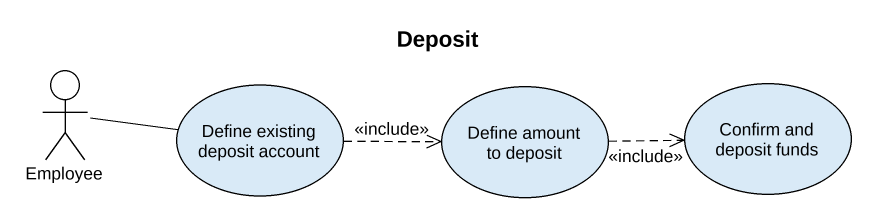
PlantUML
@startuml
title Deposit
actor Employee
usecase "Define existing deposit account" as Define_existing_deposit
usecase "Define amount to deposit" as Define_amount_to_deposit
usecase "Confirm and deposit funds" as Confirm_and_deposit_funds
Employee -right- Define_existing_deposit
Define_existing_deposit .right.> Define_amount_to_deposit : <<include>>
Define_amount_to_deposit .right.> Confirm_and_deposit_funds : <<include>>
@enduml
